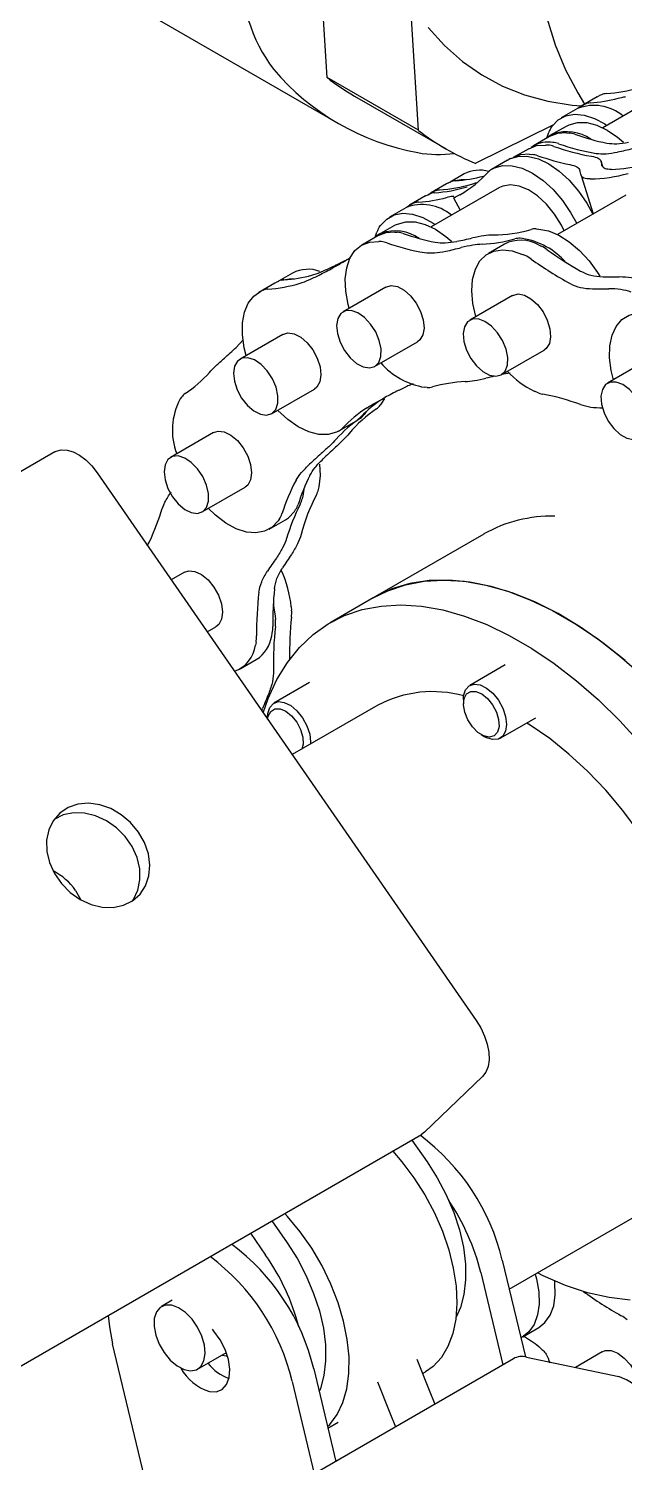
# Model space of a CAD drawing. Header units: millimetres. Extents: x 0 to 11880, y 0 to 8400.
# Drawn here: x 6464.5 to 6542.7, y 1397 to 1585.2 of the extents above; entities that cross this region are included whole.
import ezdxf

# ---------------------------------------------------------------- set-up
doc = ezdxf.new("R2010")
doc.units = ezdxf.units.MM
doc.header["$LTSCALE"] = 20
doc.layers.add('ANNOTAZIONI', color=7, linetype='Continuous')
doc.styles.get("Standard").update_dxf_attribs({"font": 'arial.ttf'})
doc.dimstyles.new('SLDDIMSTYLE2', dxfattribs={"dimtxt": 0.18, "dimasz": 66.04, "dimexe": 0, "dimexo": 0.0625, "dimgap": 0, "dimtad": 0, "dimtih": 1, "dimtoh": 1, "dimdec": 0, "dimrnd": 1e-09, "dimzin": 0, "dimdsep": 46, "dimtxsty": 'Standard', "dimsah": 1, "dimcen": 0.09, "dimadec": 0, "dimazin": 0, "dimtfac": 66.04, "dimtdec": 0, "dimtofl": 0, "dimtmove": 0, "dimatfit": 3, "dimfxl": 1, "dimfrac": 2, "dimtolj": 1, "dimtzin": 0, "dimarcsym": 0})

msp = doc.modelspace()

# ---------------------------------------------------------------- linework, layer by layer
at = {"color": 7, "linetype": 'Continuous', "lineweight": 25}
for p, q in [((6407.99, 1628.85), (6505.21, 1572.72)), ((6503.71, 1578.78), (6502.74, 1594.11)), ((6515.73, 1571.84), (6514.76, 1587.18)), ((6515.73, 1571.84), (6503.71, 1578.78)), ((6548.87, 1577.34), (6539.92, 1572.17)), ((6507.3, 1576.34), (6519.33, 1569.4)), ((6537.35, 1575.16), (6536.66, 1574.74)), ((6539.19, 1576.24), (6537.07, 1575.02)), ((6537.35, 1575.16), (6537.61, 1575.28)), ((6539.19, 1576.24), (6539.47, 1576.39)), ((6539.73, 1576.51), (6539.47, 1576.39)), ((6536.58, 1574.7), (6534.46, 1573.47)), ((6533.43, 1572.57), (6523.23, 1567.51)), ((6532.57, 1570.82), (6532.79, 1571.47)), ((6535.09, 1572.36), (6532.97, 1571.14)), ((6533.1, 1572.13), (6533.28, 1572.38)), ((6533.37, 1571.33), (6533.1, 1571.21)), ((6535.15, 1571.5), (6535.48, 1571.48)), ((6535.22, 1572.43), (6535.49, 1572.55)), ((6530.18, 1569.43), (6528.14, 1568.26)), ((6532.92, 1571.02), (6530.8, 1569.79)), ((6532.73, 1569.89), (6532.41, 1569.91)), ((6533.36, 1570.25), (6533.03, 1570.27)), ((6527.41, 1567.93), (6525.29, 1566.71)), ((6527.81, 1568.12), (6527.55, 1568)), ((6530.29, 1568.69), (6530.61, 1568.67)), ((6539.92, 1567.07), (6539.69, 1567.78)), ((6521.72, 1566.12), (6519.86, 1565.04)), ((6525.42, 1566.77), (6525.69, 1566.9)), ((6537.06, 1565.92), (6538.65, 1560.86)), ((6516.97, 1563.39), (6517.55, 1563.73)), ((6519.39, 1564.81), (6517.27, 1563.59)), ((6526.33, 1564.33), (6517.38, 1559.16)), ((6517.81, 1563.85), (6517.55, 1563.73)), ((6519.67, 1564.96), (6519.39, 1564.81)), ((6519.67, 1564.96), (6519.94, 1565.08)), ((6522.73, 1564.79), (6523.31, 1565.01)), ((6514.81, 1562.15), (6514.12, 1561.73)), ((6516.65, 1563.23), (6514.53, 1562)), ((6514.81, 1562.15), (6515.07, 1562.27)), ((6516.65, 1563.23), (6516.93, 1563.37)), ((6517.19, 1563.49), (6516.93, 1563.37)), ((6520.31, 1562.98), (6521.19, 1561.36)), ((6542.93, 1563.33), (6533.97, 1558.16)), ((6514.04, 1561.68), (6511.92, 1560.46)), ((6510.38, 1558), (6508.26, 1556.78)), ((6510.03, 1557.81), (6510.25, 1558.46)), ((6512.55, 1559.35), (6510.43, 1558.12)), ((6510.56, 1559.11), (6510.74, 1559.36)), ((6510.82, 1558.32), (6510.56, 1558.19)), ((6512.61, 1558.48), (6512.93, 1558.46)), ((6512.68, 1559.42), (6512.94, 1559.54)), ((6531.16, 1558.89), (6531.49, 1558.87)), ((6510.81, 1557.24), (6510.49, 1557.26)), ((6527, 1556.91), (6524.88, 1555.68)), ((6529.37, 1557.65), (6529.04, 1557.67)), ((6531.48, 1556.79), (6531.83, 1556.63)), ((6529.71, 1555.4), (6529.36, 1555.56)), ((6499.18, 1553.1), (6497.32, 1552.03)), ((6496.85, 1551.8), (6494.73, 1550.57)), ((6495.27, 1550.84), (6495.01, 1550.72)), ((6497.13, 1551.94), (6496.85, 1551.8)), ((6497.13, 1551.94), (6497.39, 1552.06)), ((6511.44, 1551.27), (6505.81, 1548.02)), ((6528.06, 1550.18), (6522.43, 1546.93)), ((6497.91, 1545.06), (6492.28, 1541.82)), ((6492.7, 1544.33), (6491.75, 1543.33)), ((6509.95, 1540.85), (6515.58, 1544.1)), ((6526.57, 1539.76), (6532.2, 1543)), ((6546.15, 1541.89), (6540.52, 1538.64)), ((6527.74, 1539.95), (6526.58, 1539.78)), ((6496.42, 1534.64), (6502.05, 1537.89)), ((6516.85, 1538.09), (6516.53, 1538.11)), ((6531.26, 1537.46), (6530.91, 1537.62)), ((6484.6, 1536.83), (6484.43, 1536.58)), ((6510.86, 1536.01), (6510.68, 1535.76)), ((6511.24, 1536.66), (6510.86, 1536.01)), ((6505.34, 1532.43), (6507.46, 1533.66)), ((6508.73, 1534.79), (6508.56, 1534.53)), ((6508.82, 1534.92), (6508.73, 1534.79)), ((6488.79, 1532.17), (6483.16, 1528.92)), ((6505.21, 1532.36), (6504.94, 1532.24)), ((6467.96, 1529.64), (6199.26, 1374.52)), ((6473.51, 1526.89), (6523.28, 1455.03)), ((6487.3, 1521.75), (6492.93, 1525)), ((6500.64, 1524.76), (6500.51, 1523.84)), ((6502.63, 1525.06), (6502.55, 1524.71)), ((6500.51, 1523.84), (6500.43, 1523.48)), ((6496.11, 1519.49), (6498.23, 1520.71)), ((6497.46, 1520.84), (6497.29, 1520.58)), ((6499.41, 1521.81), (6499.58, 1522.06)), ((6524.29, 1518.86), (6509.77, 1510.48)), ((6484.97, 1513.84), (6483.24, 1512.84)), ((6496.63, 1509.68), (6496.88, 1508.07)), ((6499, 1509.29), (6499.04, 1508.86)), ((6509.77, 1510.48), (6504.11, 1507.22)), ((6496.88, 1508.07), (6496.92, 1507.64)), ((6487.97, 1506.01), (6489.11, 1506.67)), ((6496.43, 1505.51), (6496.5, 1505.86)), ((6494.38, 1504.64), (6494.3, 1504.28)), ((6492.29, 1501.16), (6494.41, 1502.39)), ((6527.11, 1501.67), (6522.44, 1498.97)), ((6501.39, 1499.37), (6496.72, 1496.67)), ((6495.14, 1495.66), (6495.22, 1495.95)), ((6510.36, 1496.39), (6499.13, 1489.9)), ((6521.61, 1497.14), (6521.61, 1496.58)), ((6495.89, 1494.84), (6495.89, 1494.57)), ((6526.44, 1492.05), (6531.11, 1494.74)), ((6523.95, 1492.53), (6524.44, 1492.24)), ((6470.69, 1472.06), (6471.38, 1470.84)), ((6524.13, 1447.68), (6516.49, 1440.34)), ((6247.39, 1284.92), (6516.09, 1440.04)), ((6516.49, 1440.34), (6516.09, 1440.04)), ((6514.85, 1439.32), (6516.83, 1436.47)), ((6527.62, 1419.75), (6547.34, 1431.14)), ((6496.47, 1428.71), (6498.45, 1425.85)), ((6493.64, 1427.08), (6495.62, 1424.22)), ((6526.71, 1423.57), (6529.74, 1410.86)), ((6523.88, 1421.93), (6526.77, 1409.81)), ((6483.38, 1418.29), (6481.96, 1417.47)), ((6529.39, 1413.51), (6531.51, 1414.74)), ((6482.33, 1384.15), (6475.55, 1412.57)), ((6486.71, 1409.24), (6490.49, 1411.43)), ((6539.84, 1411.53), (6536.32, 1409.49)), ((6528.18, 1410.62), (6259.48, 1255.5)), ((6529.89, 1410.83), (6542.01, 1408.3)), ((6499.13, 1407.65), (6502.02, 1395.52)), ((6501.96, 1409.29), (6504.85, 1397.15)), ((6516.24, 1408.68), (6516.61, 1408.9)), ((6503.81, 1401.51), (6505.18, 1402.3))]:
    msp.add_line(p, q, dxfattribs=at)
at = {"color": 7, "linetype": 'Continuous', "lineweight": 25, "flags": 128}
for points in [[(6530.53, 1602.7), (6530.65, 1598.41), (6531.03, 1594.28), (6531.66, 1590.34), (6532.54, 1586.6), (6533.66, 1583.08), (6535.02, 1579.79), (6536.61, 1576.75), (6537.52, 1575.28)], [(6516.99, 1585.34), (6519.14, 1582.97), (6521.49, 1580.89), (6524.03, 1579.11), (6526.76, 1577.64), (6529.65, 1576.49), (6532.71, 1575.65), (6535.9, 1575.14), (6537.1, 1575.04)], [(6533.28, 1572.38), (6534.07, 1573.21), (6535.06, 1573.75), (6536.2, 1573.96), (6537.46, 1573.85), (6538.8, 1573.41), (6540.17, 1572.67), (6540.45, 1572.48)], [(6535.15, 1571.5), (6533.96, 1571.41), (6532.92, 1571.02)], [(6535.09, 1572.36), (6535.15, 1572.4), (6535.22, 1572.43)], [(6535.49, 1572.55), (6536.59, 1572.87), (6537.82, 1572.85), (6539.14, 1572.51), (6540.5, 1571.86), (6541.86, 1570.92), (6542.62, 1570.27)], [(6530.18, 1569.43), (6531.22, 1569.83), (6532.41, 1569.91)], [(6527.41, 1567.93), (6527.47, 1567.96), (6527.55, 1568)], [(6527.81, 1568.12), (6528.91, 1568.43), (6530.14, 1568.42), (6531.46, 1568.08), (6532.82, 1567.43), (6534.19, 1566.49), (6535.5, 1565.28), (6536.72, 1563.86), (6537.81, 1562.27), (6538.6, 1560.83)], [(6530.29, 1568.69), (6529.09, 1568.61), (6528.15, 1568.26)], [(6525.69, 1566.9), (6526.79, 1567.21), (6528.02, 1567.19), (6529.34, 1566.86), (6530.7, 1566.2), (6532.06, 1565.26), (6533.38, 1564.06), (6534.6, 1562.64), (6535.69, 1561.05), (6536.48, 1559.61)], [(6520.28, 1565.2), (6521.33, 1565.38), (6521.89, 1565.37)], [(6534.84, 1558.66), (6534.47, 1559.38), (6533.57, 1560.84), (6532.51, 1562.14), (6531.35, 1563.22), (6530.14, 1564.03), (6528.94, 1564.53), (6527.8, 1564.7), (6526.78, 1564.53), (6526.33, 1564.33)], [(6510.74, 1559.36), (6511.53, 1560.2), (6512.51, 1560.73), (6513.66, 1560.95), (6514.92, 1560.83), (6516.26, 1560.4), (6517.62, 1559.66), (6517.91, 1559.47)], [(6512.94, 1559.54), (6514.04, 1559.85), (6515.27, 1559.84), (6516.59, 1559.5), (6517.96, 1558.85), (6519.32, 1557.91), (6520.08, 1557.25)], [(6512.61, 1558.48), (6511.42, 1558.4), (6510.38, 1558)], [(6512.55, 1559.35), (6512.61, 1559.38), (6512.68, 1559.42)], [(6531.49, 1558.87), (6532.79, 1558.63), (6534.14, 1558.07), (6535.51, 1557.21), (6536.84, 1556.08), (6538.1, 1554.73), (6539.23, 1553.18), (6539.53, 1552.71)], [(6506.62, 1548.48), (6506.48, 1548.99), (6506.16, 1550.72), (6506.09, 1552.34), (6506.28, 1553.8), (6506.71, 1555.05), (6507.37, 1556.05), (6508.24, 1556.77), (6509.3, 1557.18), (6510.49, 1557.26)], [(6523.24, 1547.39), (6522.85, 1549.11), (6522.71, 1550.77), (6522.82, 1552.28), (6523.18, 1553.6), (6523.77, 1554.69), (6524.58, 1555.49), (6525.59, 1555.99), (6526.74, 1556.17), (6528.01, 1556.03), (6529.36, 1555.56)], [(6497.74, 1552.18), (6498.79, 1552.37), (6499.34, 1552.36)], [(6493.08, 1542.28), (6492.82, 1543.31), (6492.58, 1545.01), (6492.59, 1546.59), (6492.85, 1547.99), (6493.35, 1549.17), (6494.08, 1550.09), (6495.01, 1550.72)], [(6511.44, 1551.27), (6512.12, 1551.46), (6512.94, 1551.33), (6513.82, 1550.87), (6514.66, 1550.13), (6515.4, 1549.17), (6515.98, 1548.08), (6516.33, 1546.95), (6516.44, 1545.89), (6516.28, 1544.99), (6515.88, 1544.33), (6515.58, 1544.1)], [(6528.06, 1550.18), (6528.08, 1550.18), (6528.78, 1550.37), (6529.61, 1550.22), (6530.48, 1549.74), (6531.32, 1548.99), (6532.06, 1548.02), (6532.62, 1546.93), (6532.97, 1545.8), (6533.06, 1544.75), (6532.89, 1543.86), (6532.48, 1543.21), (6532.2, 1543)], [(6510.56, 1544.27), (6510.09, 1545.39), (6509.42, 1546.42), (6508.62, 1547.28), (6507.75, 1547.89), (6506.89, 1548.19), (6506.13, 1548.15), (6505.51, 1547.79), (6505.11, 1547.13), (6504.96, 1546.22), (6505.06, 1545.16), (6505.41, 1544.04), (6505.99, 1542.95), (6506.73, 1541.99), (6507.58, 1541.25), (6508.45, 1540.79), (6509.27, 1540.66), (6509.97, 1540.86), (6510.48, 1541.38), (6510.76, 1542.17), (6510.79, 1543.16), (6510.56, 1544.27)], [(6527.42, 1542.01), (6527.2, 1543.12), (6526.74, 1544.24), (6526.08, 1545.28), (6525.28, 1546.15), (6524.42, 1546.77), (6523.56, 1547.09), (6522.78, 1547.07), (6522.16, 1546.72), (6521.75, 1546.07), (6521.58, 1545.18), (6521.67, 1544.13), (6522.01, 1543), (6522.58, 1541.91), (6523.31, 1540.94), (6524.15, 1540.19), (6525.03, 1539.71), (6525.85, 1539.56), (6526.56, 1539.75), (6527.08, 1540.25), (6527.38, 1541.03), (6527.42, 1542.01)], [(6541.32, 1539.1), (6541.03, 1540.31), (6540.81, 1542), (6540.84, 1543.56), (6541.13, 1544.95), (6541.65, 1546.1), (6542.4, 1546.99), (6543.35, 1547.59), (6544.47, 1547.87), (6545.71, 1547.82), (6547.03, 1547.45), (6548.4, 1546.77), (6549.76, 1545.8)], [(6497.91, 1545.06), (6498.55, 1545.25), (6499.37, 1545.14), (6500.24, 1544.69), (6501.09, 1543.97), (6501.84, 1543.02), (6502.42, 1541.93), (6502.79, 1540.8), (6502.9, 1539.74), (6502.76, 1538.83), (6502.37, 1538.15), (6502.05, 1537.89)], [(6496.52, 1539.24), (6495.85, 1540.26), (6495.04, 1541.11), (6494.17, 1541.71), (6493.32, 1541.99), (6492.56, 1541.94), (6491.95, 1541.56), (6491.56, 1540.88), (6491.42, 1539.97), (6491.54, 1538.9), (6491.9, 1537.78), (6492.49, 1536.69), (6493.24, 1535.74), (6494.09, 1535.01), (6494.96, 1534.57), (6495.77, 1534.45), (6496.46, 1534.67), (6496.97, 1535.21), (6497.24, 1536.01), (6497.25, 1537.01), (6497, 1538.12), (6496.52, 1539.24)], [(6545.45, 1532.7), (6545.5, 1533.68), (6545.3, 1534.77), (6544.85, 1535.9), (6544.2, 1536.95), (6543.41, 1537.83), (6542.54, 1538.46), (6541.68, 1538.79), (6540.9, 1538.79), (6540.27, 1538.46), (6539.85, 1537.83), (6539.67, 1536.94), (6539.74, 1535.9), (6540.08, 1534.77), (6540.63, 1533.67), (6541.36, 1532.7), (6542.2, 1531.93), (6543.07, 1531.44), (6543.9, 1531.28), (6544.61, 1531.44), (6545.15, 1531.93), (6545.45, 1532.7)], [(6504.94, 1532.24), (6503.85, 1531.93), (6502.62, 1531.94), (6501.3, 1532.28), (6499.93, 1532.93), (6498.57, 1533.87), (6497.25, 1535.08), (6497.22, 1535.11)], [(6488.79, 1532.17), (6489.39, 1532.36), (6490.2, 1532.25), (6491.08, 1531.83), (6491.93, 1531.11), (6492.68, 1530.17), (6493.28, 1529.09), (6493.65, 1527.96), (6493.78, 1526.89), (6493.65, 1525.97), (6493.28, 1525.28), (6492.93, 1525)], [(6467.96, 1529.64), (6468.13, 1529.72), (6468.8, 1529.91), (6469.56, 1529.88), (6470.36, 1529.64), (6471.19, 1529.2), (6472.02, 1528.58), (6472.8, 1527.8), (6473.51, 1526.89)], [(6486.69, 1527.42), (6485.88, 1528.25), (6485.01, 1528.83), (6484.16, 1529.1), (6483.4, 1529.03), (6482.81, 1528.63), (6482.43, 1527.94), (6482.3, 1527.02), (6482.43, 1525.95), (6482.81, 1524.83), (6483.4, 1523.74), (6484.16, 1522.8), (6485.01, 1522.09), (6485.88, 1521.66), (6486.69, 1521.56), (6487.37, 1521.8), (6487.87, 1522.34), (6488.12, 1523.16), (6488.12, 1524.17), (6487.87, 1525.28), (6487.37, 1526.39), (6486.69, 1527.42)], [(6502.71, 1528.04), (6502.79, 1526.54), (6502.63, 1525.06)], [(6497.29, 1520.58), (6496.49, 1519.75), (6495.51, 1519.22), (6494.37, 1519), (6493.11, 1519.11), (6491.77, 1519.55), (6490.4, 1520.29), (6489.05, 1521.31), (6488.08, 1522.24)], [(6498.23, 1520.71), (6498.62, 1520.97), (6499.41, 1521.81)], [(6484.97, 1513.84), (6485.54, 1514.03), (6486.35, 1513.94), (6487.22, 1513.53), (6488.07, 1512.83), (6488.83, 1511.9), (6489.44, 1510.82), (6489.83, 1509.7), (6489.97, 1508.62), (6489.85, 1507.69), (6489.49, 1506.99), (6489.11, 1506.67)], [(6509.77, 1510.48), (6511.67, 1511.42), (6513.99, 1512.21), (6516.45, 1512.67), (6519.05, 1512.82), (6521.75, 1512.65), (6524.55, 1512.16), (6527.42, 1511.36), (6530.34, 1510.24), (6533.29, 1508.82), (6536.25, 1507.12), (6539.2, 1505.13), (6542.12, 1502.87), (6544.99, 1500.36)], [(6542.84, 1502.27), (6539.93, 1504.59), (6536.99, 1506.64), (6534.03, 1508.42), (6531.07, 1509.92), (6528.14, 1511.11), (6525.26, 1511.99), (6522.45, 1512.56), (6519.72, 1512.81), (6517.09, 1512.74), (6514.59, 1512.35), (6512.23, 1511.65), (6510.03, 1510.63), (6509.77, 1510.48)], [(6495.31, 1495.41), (6495.98, 1497.27), (6497.12, 1499.76), (6498.49, 1502), (6500.08, 1503.97), (6501.87, 1505.66), (6503.85, 1507.06), (6506.01, 1508.16), (6508.33, 1508.94), (6510.8, 1509.41), (6513.39, 1509.56), (6516.1, 1509.39), (6518.89, 1508.9), (6521.76, 1508.09), (6524.68, 1506.98), (6527.63, 1505.56), (6530.59, 1503.85), (6533.54, 1501.86), (6536.46, 1499.6), (6539.33, 1497.1), (6542.13, 1494.36), (6544.83, 1491.41)], [(6521.61, 1497.14), (6521.64, 1497.61), (6521.89, 1498.4), (6522.37, 1498.93), (6523.02, 1499.15), (6523.81, 1499.06), (6524.65, 1498.64), (6525.47, 1497.95), (6526.2, 1497.05), (6526.78, 1496), (6527.14, 1494.91), (6527.27, 1493.88), (6527.14, 1492.99), (6526.78, 1492.32), (6526.2, 1491.94), (6525.47, 1491.87), (6524.65, 1492.13), (6524.44, 1492.24)], [(6522.78, 1493.56), (6522.19, 1494.47), (6521.78, 1495.46), (6521.61, 1496.43), (6521.7, 1497.26), (6522.03, 1497.88), (6522.56, 1498.21), (6523.25, 1498.21), (6524.02, 1497.89), (6524.77, 1497.29), (6525.44, 1496.46), (6525.94, 1495.49), (6526.23, 1494.5), (6526.28, 1493.59), (6526.07, 1492.85), (6525.63, 1492.38), (6525.01, 1492.21), (6524.27, 1492.37), (6523.5, 1492.83), (6522.78, 1493.56)], [(6495.89, 1494.84), (6495.92, 1495.31), (6496.17, 1496.1), (6496.65, 1496.63), (6497.31, 1496.86), (6498.09, 1496.76), (6498.93, 1496.35), (6499.75, 1495.65), (6500.48, 1494.75), (6501.06, 1493.7), (6501.42, 1492.61), (6501.55, 1491.58), (6501.54, 1491.29)], [(6495.9, 1494.56), (6495.98, 1494.96), (6496.31, 1495.58), (6496.85, 1495.91), (6497.53, 1495.91), (6498.3, 1495.59), (6499.05, 1494.99), (6499.72, 1494.16), (6500.22, 1493.19), (6500.51, 1492.2), (6500.56, 1491.29), (6500.39, 1490.63)], [(6550.98, 1468.61), (6550.18, 1470.34), (6548.53, 1473.56), (6546.7, 1476.68), (6544.7, 1479.69), (6542.56, 1482.55), (6540.29, 1485.23), (6537.91, 1487.72), (6535.46, 1489.98), (6532.94, 1492), (6530.39, 1493.76), (6529.92, 1494.05)], [(6478.95, 1479.73), (6477.91, 1480.98), (6476.68, 1482.02), (6475.3, 1482.82), (6473.85, 1483.32), (6472.38, 1483.52), (6470.98, 1483.39), (6469.7, 1482.95), (6468.6, 1482.22), (6467.74, 1481.23), (6467.16, 1480.02), (6466.88, 1478.66), (6466.91, 1477.21), (6467.27, 1475.73), (6467.91, 1474.29), (6468.83, 1472.97), (6469.97, 1471.82), (6471.29, 1470.89), (6472.71, 1470.24), (6474.18, 1469.89), (6475.62, 1469.85), (6476.97, 1470.13), (6478.17, 1470.72), (6479.15, 1471.59), (6479.88, 1472.7), (6480.31, 1473.99), (6480.43, 1475.4), (6480.24, 1476.88), (6479.74, 1478.35), (6478.95, 1479.73)], [(6478.15, 1470.71), (6478.28, 1470.89), (6478.86, 1472.1), (6479.14, 1473.46), (6479.1, 1474.91), (6478.75, 1476.39), (6478.1, 1477.83), (6477.19, 1479.15), (6476.04, 1480.31), (6474.73, 1481.23), (6473.31, 1481.88), (6471.84, 1482.24), (6470.39, 1482.27), (6469.04, 1481.99), (6467.87, 1481.41)], [(6523.28, 1455.03), (6523.89, 1454.03), (6524.38, 1452.97), (6524.74, 1451.9), (6524.93, 1450.85), (6524.97, 1449.87), (6524.84, 1448.99), (6524.56, 1448.25), (6524.13, 1447.68)], [(6512.32, 1437.86), (6513.51, 1436.48), (6515.1, 1434.38)], [(6516.83, 1436.47), (6518.18, 1434.34), (6519.35, 1432.11), (6520.33, 1429.82), (6521.08, 1427.52), (6521.6, 1425.25), (6521.88, 1423.05), (6521.9, 1420.98), (6521.68, 1419.06), (6521.21, 1417.34), (6520.64, 1416.09)], [(6515.1, 1434.38), (6516.53, 1432.13), (6517.79, 1429.77), (6518.84, 1427.36), (6519.68, 1424.92), (6520.28, 1422.5), (6520.64, 1420.15), (6520.75, 1417.91), (6520.61, 1415.82), (6520.22, 1413.91), (6519.58, 1412.22), (6518.71, 1410.78), (6517.63, 1409.62), (6516.61, 1408.9)], [(6503.77, 1401.71), (6504.06, 1402), (6505.03, 1403.31), (6505.79, 1404.87), (6506.3, 1406.67), (6506.57, 1408.68), (6506.59, 1410.85), (6506.35, 1413.15), (6505.87, 1415.54), (6505.15, 1417.97), (6504.2, 1420.41), (6503.04, 1422.8), (6501.69, 1425.11), (6500.18, 1427.29), (6498.53, 1429.3), (6498.18, 1429.7)], [(6498.45, 1425.85), (6499.8, 1423.72), (6500.97, 1421.49), (6501.94, 1419.2), (6502.7, 1416.9), (6503.22, 1414.63), (6503.49, 1412.43), (6503.52, 1410.36), (6503.3, 1408.44), (6502.83, 1406.73), (6502.67, 1406.31)], [(6531.05, 1421.73), (6531.21, 1421.12), (6531.51, 1419.41), (6531.55, 1417.8), (6531.34, 1416.36), (6530.88, 1415.13), (6530.2, 1414.15), (6529.31, 1413.47), (6529.14, 1413.38)], [(6543.49, 1418.31), (6540.74, 1418.65), (6537.91, 1419.29), (6535.01, 1420.25), (6532.07, 1421.52), (6531.32, 1421.89)], [(6531.51, 1414.74), (6532.32, 1415.38), (6533, 1416.35), (6533.46, 1417.58), (6533.67, 1419.02), (6533.63, 1420.63), (6533.61, 1420.82)], [(6482.32, 1411.42), (6483.12, 1410.45), (6484.01, 1409.69), (6484.92, 1409.2), (6485.79, 1409.02), (6486.56, 1409.17), (6487.15, 1409.62), (6487.54, 1410.35), (6487.69, 1411.31), (6487.6, 1412.41), (6487.26, 1413.59), (6486.7, 1414.75), (6485.97, 1415.81), (6485.11, 1416.68), (6484.2, 1417.31), (6483.3, 1417.65), (6482.48, 1417.66), (6481.79, 1417.36), (6481.3, 1416.76), (6481.02, 1415.91), (6481, 1414.87), (6481.22, 1413.72), (6481.67, 1412.54), (6482.32, 1411.42)], [(6474.98, 1416.31), (6475.13, 1414.82), (6475.55, 1412.57)], [(6488.25, 1406.32), (6489.16, 1406.29), (6489.94, 1406.6), (6490.52, 1407.23), (6490.86, 1408.14), (6490.95, 1409.25), (6490.77, 1410.51), (6490.34, 1411.82), (6489.68, 1413.1), (6488.85, 1414.25), (6488.64, 1414.48)], [(6539.84, 1411.53), (6540.23, 1411.68), (6541.01, 1411.68), (6541.87, 1411.35), (6542.73, 1410.71), (6543.53, 1409.83), (6544.17, 1408.78), (6544.62, 1407.66), (6544.83, 1406.59)], [(6489.92, 1411.1), (6490.46, 1411), (6490.64, 1410.99)], [(6515.48, 1410.55), (6517.12, 1406.51), (6517.85, 1404.65)], [(6510.32, 1407.57), (6511.95, 1403.53), (6512.68, 1401.67)]]:
    msp.add_lwpolyline(points, dxfattribs=at)
at = {"color": 7, "linetype": 'Continuous', "lineweight": 25}
for centre, radius, start, end in [((6513.23, 1592.36), 20.74, 176.9912, 217.1675), ((6521.45, 1600.84), 32.46, 220.3397, 259.6495), ((6522.55, 1602.75), 30.5, 231.8236, 239.9952), ((6539.17, 1595.42), 18.8, 273.6893, 286.9566), ((6538.76, 1569.24), 5.87, 49.4759, 111.7346), ((6538.36, 1573.63), 1.81, 93.4826, 114.5036), ((6537.02, 1594.41), 19.01, 273.735, 284.9928), ((6540.49, 1574.86), 1.81, 93.4826, 114.5036), ((6534.55, 1595.78), 30.46, 231.8206, 248.1687), ((6533.82, 1569.67), 1.7, 114.9067, 136.8809), ((6535.06, 1570.77), 2.38, 145.4237, 162.9385), ((6535.2, 1566.16), 5.49, 55.1143, 109.561), ((6535.27, 1568.65), 2.83, 70.2803, 85.8738), ((6546.47, 1600.44), 30.87, 250.6203, 258.7655), ((6532.68, 1566.52), 3.77, 84.6743, 125.3053), ((6532.53, 1567.07), 2.83, 70.2803, 85.8738), ((6533.15, 1567.43), 2.83, 70.2803, 85.8738), ((6543.57, 1598.32), 30.32, 250.5663, 260.2093), ((6544.19, 1598.68), 30.32, 250.5663, 260.2093), ((6518.32, 1583.98), 15.31, 259.8104, 277.8144), ((6530.41, 1565.84), 2.83, 70.2803, 85.8738), ((6541.61, 1597.63), 30.87, 250.6203, 258.7655), ((6540.15, 1585.72), 19.04, 272.6907, 285.8444), ((6519.34, 1584.2), 19.01, 273.735, 284.9928), ((6512.41, 1578.11), 17.13, 300.6561, 316.8211), ((6523.74, 1562.24), 4.37, 73.9452, 117.524), ((6526.14, 1565.24), 1.7, 114.9067, 136.8809), ((6537.98, 1584.74), 19.28, 270.8522, 285.7847), ((6517.94, 1561.84), 1.81, 93.4826, 114.5036), ((6518.57, 1562.2), 1.81, 93.4826, 114.5036), ((6516.62, 1582.41), 18.8, 273.6893, 286.9566), ((6517.25, 1582.77), 18.8, 273.6893, 286.9566), ((6520.69, 1563.43), 1.81, 93.4826, 114.5036), ((6516.21, 1556.23), 5.87, 49.4759, 111.7346), ((6515.82, 1560.62), 1.81, 93.4826, 114.5036), ((6514.47, 1581.39), 19.01, 273.735, 284.9928), ((6511.28, 1556.66), 1.7, 114.9067, 136.8809), ((6512.52, 1557.76), 2.38, 145.4237, 162.9385), ((6512.66, 1553.15), 5.49, 55.1143, 109.561), ((6512.73, 1555.64), 2.83, 70.2803, 85.8738), ((6523.93, 1587.43), 30.87, 250.6203, 258.7655), ((6525.24, 1577.38), 19.28, 270.8522, 285.7847), ((6531.02, 1556.9), 2, 85.9017, 105.5674), ((6510.61, 1554.41), 2.83, 70.2803, 85.8738), ((6521.65, 1585.67), 30.32, 250.5663, 260.2093), ((6523.16, 1575.92), 19.04, 272.6907, 285.8444), ((6529.13, 1552.6), 4.81, 60.735, 116.2231), ((6528.9, 1555.67), 2, 85.9017, 105.5674), ((6527.76, 1547.96), 9.82, 41.8279, 80.5775), ((6529.83, 1552.31), 4.76, 54.1341, 65.1672), ((6562.46, 1597.76), 51.19, 234.3417, 240.1543), ((6527.71, 1551.09), 4.76, 54.1341, 65.1672), ((6559.92, 1595.9), 50.42, 234.3096, 241.1768), ((6496.8, 1571.19), 19.01, 273.735, 284.9928), ((6501.22, 1549.12), 4.48, 69.7441, 117.2013), ((6496.02, 1549.19), 1.81, 93.4826, 114.5036), ((6494.7, 1569.76), 18.8, 273.6893, 286.9566), ((6498.14, 1550.42), 1.81, 93.4826, 114.5036), ((6518.15, 1547.84), 9.86, 221.4107, 260.5334), ((6475.41, 1551.68), 17.33, 303.8792, 317.8858), ((6536.17, 1548.45), 12.05, 223.1038, 244.0896), ((6486.07, 1535.81), 1.79, 124.0729, 145.2668), ((6517, 1540.09), 2, 265.9017, 285.5674), ((6522.73, 1519.84), 19.04, 92.6907, 105.8444), ((6532.66, 1540.46), 3.31, 245.0599, 259.1154), ((6492, 1532.48), 8.61, 151.5435, 201.0648), ((6518.27, 1520.96), 17.21, 122.7243, 136.7966), ((6520.46, 1522.11), 17.3, 124.7875, 136.7722), ((6509.21, 1536.78), 1.79, 304.0729, 325.2668), ((6526.33, 1506.81), 30.93, 69.8655, 79.381), ((6517.75, 1519.68), 17.33, 123.8792, 137.8858), ((6519.96, 1520.8), 17.47, 123.9181, 139.8723), ((6506.61, 1535.13), 1.7, 300.0629, 316.858), ((6507.09, 1535.55), 1.79, 304.0729, 325.2668), ((6504.49, 1533.9), 1.7, 294.9067, 316.8809), ((6524.53, 1514.99), 25.81, 153.4015, 162.5798), ((6521.99, 1513.92), 25.37, 151.7772, 162.6381), ((6499.84, 1525.24), 2.77, 333.0055, 348.8512), ((6523.17, 1510.9), 25.86, 152.7081, 163.4302), ((6497.62, 1523.41), 2.38, 325.4237, 342.9385), ((6497.72, 1524.02), 2.77, 333.0055, 348.8512), ((6525.71, 1511.94), 26.33, 152.7755, 164.9061), ((6457.12, 1529.17), 25.86, 332.7081, 343.4302), ((6495.5, 1522.19), 2.38, 325.4237, 342.9385), ((6533.25, 1502.92), 18.29, 88.8433, 119.3383), ((6484.02, 1507.77), 15.06, 5.811, 24.5615), ((6537.53, 1506.14), 43.08, 173.2146, 180.842), ((6540.38, 1507.34), 43.8, 174.3534, 180.8027), ((6492.28, 1507.21), 4.66, 354.0508, 5.2402), ((6542.3, 1503.29), 43.52, 173.8408, 181.1466), ((6494.4, 1508.44), 4.66, 354.0508, 5.2402), ((6490.41, 1505.43), 4.04, 348.7549, 1.0559), ((6492.1, 1506.09), 4.37, 301.9996, 352.3203), ((6492.54, 1506.65), 4.04, 348.7549, 1.0559), ((6540.53, 1502.04), 43.87, 173.8654, 181.401), ((6490.13, 1504.8), 4.2, 289.6805, 352.9364), ((6517.53, 1482.87), 15.3, 74.3955, 117.9134), ((6464.18, 1467.57), 7.91, 34.6157, 63.3331), ((6498.76, 1416.9), 28.73, 13.4258, 53.3282), ((6494.93, 1414.73), 29.84, 13.9654, 33.9032), ((6474.01, 1402.61), 28.73, 13.4267, 53.3126), ((6471.28, 1401.05), 28.62, 13.3429, 53.3965), ((6471.23, 1407.16), 29.77, 14.8642, 34.947), ((6567.44, 1460.84), 51.16, 233.9811, 240.5976), ((6539.66, 1411.56), 5.41, 50.3157, 60.4456), ((6499.51, 1368.34), 54.29, 53.8929, 56.4463), ((6490.22, 1412.56), 6.54, 208.9793, 252.4387), ((6492.96, 1413.9), 6.25, 218.3203, 250.1373), ((6529.31, 1408.56), 2.35, 75.647, 118.7388), ((6539.09, 1400.41), 8.41, 11.2019, 69.6856)]:
    msp.add_arc(centre, radius, start, end, dxfattribs=at)
for centre, major_axis, ratio, start_param, end_param in [((6528.48, 1614.82), (61.75, 7.68), 0.763059, 4.835053, 4.868456), ((6525.39, 1613.03), (-14.94, 49.11), 0.025843, 3.49733, 3.530733), ((6522.69, 1611.47), (-14.94, 49.11), 0.025843, 3.518237, 3.551647), ((6496.65, 1606.98), (-23.53, 44.15), 0.069267, 3.200432, 3.233843), ((6505.94, 1601.8), (61.75, 7.68), 0.763059, 4.835053, 4.868456), ((6508.65, 1603.37), (61.75, 7.68), 0.763059, 4.814138, 4.847549), ((6482.61, 1598.87), (55.01, 27), 0.815056, 4.705036, 4.738447), ((6479.91, 1597.31), (55.01, 27), 0.815056, 4.725951, 4.759354), ((6538.63, 1595.33), (63.25, -4.27), 0.672331, 4.778522, 4.811932), ((6535.93, 1593.77), (63.25, -4.27), 0.672331, 4.799436, 4.83284), ((6460.37, 1580.73), (41.68, 45.65), 0.787081, 4.574303, 4.607706), ((6539.95, 1493.95), (61.75, 7.68), 0.763059, 1.708957, 1.726863), ((6535.86, 1493.25), (55.01, 27), 0.815056, 1.584358, 1.617761), ((6535.5, 1492.2), (41.68, 45.65), 0.787081, 1.453617, 1.487028), ((6532.79, 1490.64), (41.68, 45.65), 0.787081, 1.43271, 1.466113), ((6531.04, 1486.39), (30.72, 55.07), 0.704433, 1.426878, 1.460281), ((6533.75, 1487.95), (30.72, 55.07), 0.704433, 1.447785, 1.481196), ((6530.79, 1480.91), (23.12, 59.44), 0.605256, 1.519726, 1.553129)]:
    msp.add_ellipse(centre, major_axis=major_axis, ratio=ratio, start_param=start_param, end_param=end_param, dxfattribs=at)
for points, knots in [([(6541.93, 1576.05), (6542.22, 1576.12), (6542.79, 1576.27), (6542.86, 1576.21), (6542.9, 1576.17)], [0, 0, 0, 0, 0.501749, 1, 1, 1, 1]), ([(6540.46, 1570.16), (6540.87, 1570.11), (6541.7, 1570.01), (6542.76, 1570.19), (6543.29, 1570.28)], [0, 0, 0, 0, 0.5017487, 1, 1, 1, 1]), ([(6535.59, 1567.35), (6535.94, 1567.26), (6536.63, 1567.08), (6536.81, 1566.75), (6536.9, 1566.59)], [0, 0, 0, 0, 0.5017487, 1, 1, 1, 1]), ([(6538.42, 1568.45), (6538.76, 1568.37), (6539.44, 1568.21), (6539.61, 1567.9), (6539.7, 1567.74)], [0, 0, 0, 0, 0.501325, 1, 1, 1, 1]), ([(6539.04, 1568.81), (6539.45, 1568.77), (6540.27, 1568.69), (6541.33, 1568.89), (6541.86, 1568.99)], [0, 0, 0, 0, 0.501325, 1, 1, 1, 1]), ([(6538.27, 1565.46), (6537.94, 1565.47), (6537.3, 1565.51), (6537.13, 1565.8), (6537.05, 1565.95)], [0, 0, 0, 0, 0.501092, 1, 1, 1, 1]), ([(6541.04, 1566.7), (6540.72, 1566.71), (6540.09, 1566.72), (6539.93, 1567), (6539.84, 1567.14)], [0, 0, 0, 0, 0.501325, 1, 1, 1, 1]), ([(6519.39, 1563.04), (6519.68, 1563.11), (6520.25, 1563.25), (6520.32, 1563.19), (6520.36, 1563.16)], [0, 0, 0, 0, 0.501749, 1, 1, 1, 1]), ([(6521.14, 1563.38), (6520.89, 1563.24), (6520.43, 1562.98), (6520.37, 1562.99), (6520.35, 1563)], [0, 0, 0, 0, 0.545065, 1, 1, 1, 1]), ([(6525.52, 1558.1), (6525.13, 1558.08), (6524.35, 1558.03), (6523.3, 1557.82), (6522.78, 1557.71)], [0, 0, 0, 0, 0.501092, 1, 1, 1, 1]), ([(6517.92, 1557.15), (6518.33, 1557.1), (6519.16, 1557), (6520.22, 1557.18), (6520.75, 1557.27)], [0, 0, 0, 0, 0.5017487, 1, 1, 1, 1]), ([(6524.06, 1556.9), (6523.67, 1556.87), (6522.9, 1556.8), (6521.85, 1556.56), (6521.33, 1556.45)], [0, 0, 0, 0, 0.5013245, 1, 1, 1, 1]), ([(6506.8, 1555.12), (6506.48, 1554.93), (6505.86, 1554.54), (6504.93, 1554.04), (6504.47, 1553.79)], [0, 0, 0, 0, 0.501325, 1, 1, 1, 1]), ([(6516.5, 1555.79), (6516.91, 1555.76), (6517.73, 1555.68), (6518.78, 1555.88), (6519.31, 1555.97)], [0, 0, 0, 0, 0.501325, 1, 1, 1, 1]), ([(6500.19, 1551.78), (6500.54, 1551.9), (6501.23, 1552.15), (6502.18, 1552.61), (6502.65, 1552.84)], [0, 0, 0, 0, 0.5013245, 1, 1, 1, 1]), ([(6501.71, 1552.83), (6502.07, 1552.94), (6502.78, 1553.17), (6503.74, 1553.62), (6504.21, 1553.84)], [0, 0, 0, 0, 0.501749, 1, 1, 1, 1]), ([(6536.98, 1553.36), (6537.42, 1553.15), (6538.29, 1552.75), (6539.4, 1552.66), (6539.95, 1552.62)], [0, 0, 0, 0, 0.5017487, 1, 1, 1, 1]), ([(6545.01, 1552.11), (6544.58, 1552.25), (6543.72, 1552.53), (6542.62, 1552.57), (6542.06, 1552.6)], [0, 0, 0, 0, 0.5010918, 1, 1, 1, 1]), ([(6535.61, 1551.72), (6536.04, 1551.52), (6536.91, 1551.14), (6538.01, 1551.07), (6538.57, 1551.04)], [0, 0, 0, 0, 0.501325, 1, 1, 1, 1]), ([(6543.62, 1550.62), (6543.19, 1550.74), (6542.33, 1551), (6541.23, 1551.03), (6540.68, 1551.04)], [0, 0, 0, 0, 0.501325, 1, 1, 1, 1]), ([(6488.27, 1540.06), (6488.52, 1540.34), (6489.04, 1540.88), (6489.83, 1541.6), (6490.22, 1541.95)], [0, 0, 0, 0, 0.501325, 1, 1, 1, 1]), ([(6521.84, 1538.86), (6522.23, 1538.89), (6523, 1538.96), (6524.05, 1539.19), (6524.57, 1539.31)], [0, 0, 0, 0, 0.501325, 1, 1, 1, 1]), ([(6515.02, 1538.56), (6514.84, 1538.5), (6514.31, 1538.31), (6513.59, 1537.95), (6513.11, 1537.71)], [0, 0, 0, 0, 0.330486, 1, 1, 1, 1]), ([(6508.97, 1535.44), (6509.28, 1535.63), (6509.91, 1536.01), (6510.84, 1536.51), (6511.3, 1536.76)], [0, 0, 0, 0, 0.5013245, 1, 1, 1, 1]), ([(6536.98, 1535.85), (6537.41, 1535.72), (6538.26, 1535.46), (6539.37, 1535.43), (6539.92, 1535.42)], [0, 0, 0, 0, 0.501325, 1, 1, 1, 1]), ([(6506.6, 1532.06), (6506.35, 1531.78), (6505.85, 1531.21), (6505.07, 1530.48), (6504.69, 1530.12)], [0, 0, 0, 0, 0.501092, 1, 1, 1, 1]), ([(6504.89, 1531.31), (6504.64, 1531.03), (6504.12, 1530.48), (6503.33, 1529.77), (6502.94, 1529.41)], [0, 0, 0, 0, 0.501325, 1, 1, 1, 1]), ([(6499.64, 1525.91), (6499.85, 1526.25), (6500.27, 1526.91), (6501.03, 1527.66), (6501.41, 1528.03)], [0, 0, 0, 0, 0.501325, 1, 1, 1, 1]), ([(6501.45, 1526.54), (6501.65, 1526.89), (6502.06, 1527.57), (6502.81, 1528.33), (6503.18, 1528.71)], [0, 0, 0, 0, 0.501749, 1, 1, 1, 1]), ([(6481.91, 1521.79), (6482.05, 1522.19), (6482.34, 1522.99), (6482.94, 1523.91), (6483.23, 1524.37)], [0, 0, 0, 0, 0.501325, 1, 1, 1, 1]), ([(6500.3, 1518.8), (6500.16, 1518.39), (6499.89, 1517.58), (6499.31, 1516.65), (6499.02, 1516.19)], [0, 0, 0, 0, 0.501092, 1, 1, 1, 1]), ([(6498.38, 1518.28), (6498.23, 1517.88), (6497.95, 1517.08), (6497.35, 1516.16), (6497.05, 1515.7)], [0, 0, 0, 0, 0.501325, 1, 1, 1, 1]), ([(6494.75, 1511.23), (6494.84, 1511.67), (6495.02, 1512.56), (6495.59, 1513.5), (6495.87, 1513.97)], [0, 0, 0, 0, 0.5013245, 1, 1, 1, 1]), ([(6496.78, 1511.65), (6496.87, 1512.1), (6497.03, 1513), (6497.58, 1513.96), (6497.86, 1514.43)], [0, 0, 0, 0, 0.5017487, 1, 1, 1, 1]), ([(6496.68, 1500.97), (6496.66, 1500.48), (6496.61, 1499.5), (6496.23, 1498.45), (6496.04, 1497.92)], [0, 0, 0, 0, 0.501325, 1, 1, 1, 1]), ([(6531.5, 1412.21), (6531.87, 1411.89), (6532.59, 1411.27), (6532.8, 1410.49), (6532.91, 1410.1)], [0, 0, 0, 0, 0.5013245, 1, 1, 1, 1])]:
    msp.add_open_spline(points, degree=3, knots=knots, dxfattribs=at)

# ---------------------------------------------------------------- leaders
at = {"layer": 'ANNOTAZIONI'}
msp.add_leader([(6012.24, 1447.71), (6485.39, 879.84), (6612.39, 879.84)], dimstyle='SLDDIMSTYLE2', dxfattribs=at)

doc.saveas('drawing.dxf')
